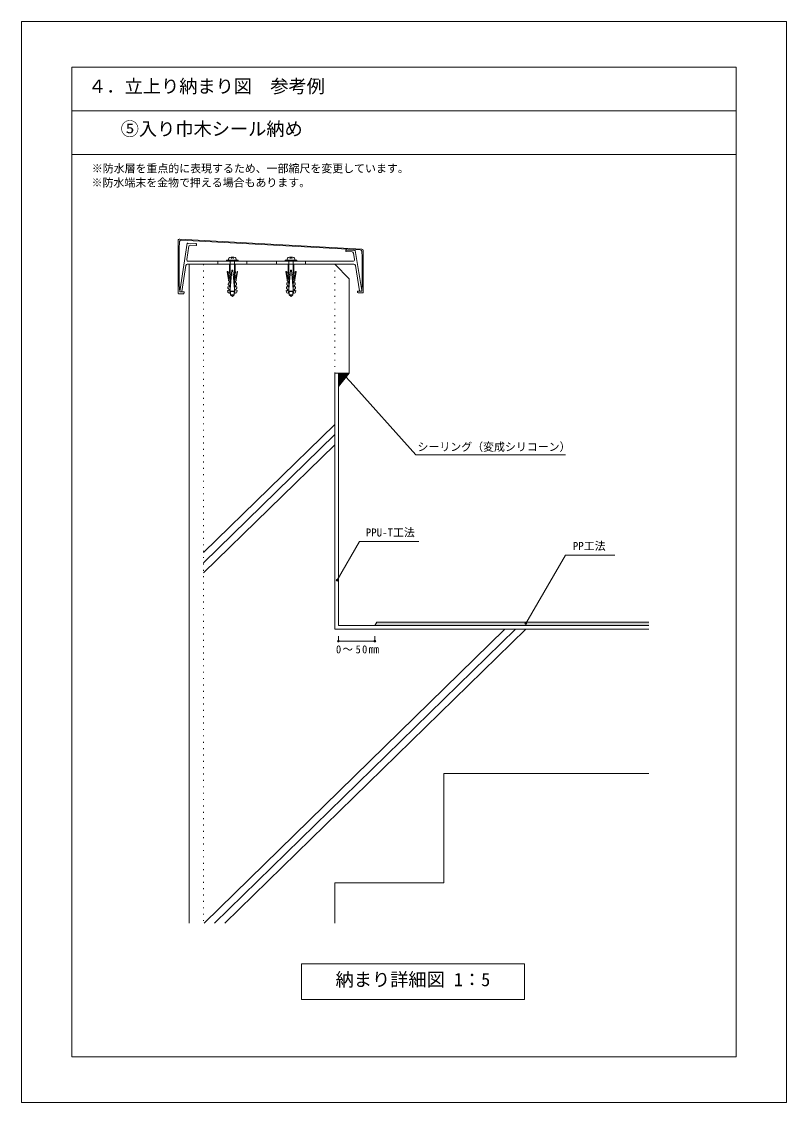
# Model space of a CAD drawing. Units: millimetres, scale not verified. Extents: x -480 to 6031, y -734 to 1364.
import ezdxf
from ezdxf.enums import TextEntityAlignment as Align

# ---------------------------------------------------------------- set-up
doc = ezdxf.new("R2010")
doc.units = ezdxf.units.MM
doc.header["$LTSCALE"] = 5
doc.header["$PDMODE"] = 32
doc.header["$PDSIZE"] = 2.5
doc.linetypes.add('DOTTED', pattern=[1.75, 0.25, -1.5])
for name, color, linetype, lineweight in [('0-0_Defpoints', 4, 'Continuous', 18), ('0-5_文字', 4, 'Continuous', 18), ('0-6_施工箇所', 2, 'Continuous', 18), ('0-7_枠', 6, 'Continuous', 18), ('0-8_躯体', 4, 'Continuous', 18), ('0-9_付帯物', 7, 'Continuous', 18), ('0-A_0', 4, 'Continuous', 18)]:
    doc.layers.add(name, color=color, linetype=linetype, lineweight=lineweight)
doc.styles.add('ＭＳ ゴシック', font='')
doc.styles.get('ＭＳ ゴシック').set_extended_font_data('MS Gothic')

msp = doc.modelspace()

# ---------------------------------------------------------------- linework, layer by layer
at = {"layer": '0-0_Defpoints'}
for p, q in [((-46.402, -16.401), (-15.628, 36.901)), ((-15.628, 36.901), (65.636, 36.901)), ((212.652, -76.011), (267.025, 18.166)), ((266.956, 18.206), (334.808, 18.206)), ((-44.767, -99.98), (-44.767, -93.304)), ((-44.767, -99.98), (5.233, -99.98)), ((5.233, -99.98), (5.233, -93.304))]:
    msp.add_line(p, q, dxfattribs=at)
at = {"layer": '0-0_Defpoints', "color": 7}
msp.add_lwpolyline([(-479.626, -733.882), (570.374, -733.882), (570.374, 751.118), (-479.626, 751.118)], close=True, dxfattribs=at)
at = {"layer": '0-0_Defpoints'}
for p in [(-44.767, -99.98), (5.233, -99.98)]:
    msp.add_point(p, dxfattribs=at)
at = {"layer": '0-5_文字'}
for p, q in [((-28.755, 256.704), (61.44, 155.793)), ((61.44, 155.793), (267.317, 155.793))]:
    msp.add_line(p, q, dxfattribs=at)
msp.add_lwpolyline([(-95.353, -543.31), (210.672, -543.31), (210.672, -592.537), (-95.353, -592.537)], close=True, dxfattribs=at)
for p in [(-46.402, -16.401), (212.652, -76.011)]:
    msp.add_point(p, dxfattribs=at)
at = {"layer": '0-6_施工箇所'}
for p, q in [((-49.767, -83.798), (-49.767, 267.867)), ((-29.767, 267.867), (-44.786, 249.964)), ((-44.767, 267.867), (-44.767, -78.798)), ((5.233, -78.798), (7.926, -74.132)), ((53.103, -74.126), (7.926, -74.126)), ((53.103, -74.126), (317.018, -74.126)), ((317.018, -74.126), (381.595, -74.126)), ((5.233, -78.798), (-44.767, -78.798)), ((5.233, -78.798), (22.317, -78.798)), ((5.233, -78.798), (55.233, -78.798)), ((5.233, -78.798), (317.018, -78.798)), ((316.595, -83.798), (381.595, -83.798)), ((317.018, -78.798), (381.595, -78.798))]:
    msp.add_line(p, q, dxfattribs=at)
at = {"layer": '0-6_施工箇所', "color": 7}
msp.add_line((5.233, -78.798), (55.233, -78.798), dxfattribs=at)
at = {"layer": '0-6_施工箇所'}
for points in [[(-49.767, 267.867), (-44.767, 267.867), (-39.767, 267.867)], [(-29.768, -83.798), (-49.767, -83.798), (316.595, -83.798)]]:
    msp.add_lwpolyline(points, dxfattribs=at)
at = {"layer": '0-6_施工箇所', "color": 7}
msp.add_solid([(7.926, -74.132), (5.233, -78.798), (381.595, -74.126), (381.595, -78.798)], dxfattribs=at)
at = {"layer": '0-7_枠'}
for p, q in [((-410.876, 688.618), (-410.876, -671.382)), ((501.624, 688.618), (-410.876, 688.618)), ((501.624, 688.618), (501.624, -671.382)), ((501.624, 628.618), (-410.876, 628.618)), ((501.624, 568.618), (-410.876, 568.618)), ((501.624, -671.382), (-410.876, -671.382))]:
    msp.add_line(p, q, dxfattribs=at)
at = {"layer": '0-8_躯体'}
for p, q in [((-249.767, 417.867), (-49.767, 417.867)), ((-249.767, 417.867), (-249.767, 397.867)), ((-49.767, 417.867), (-29.767, 397.867)), ((-249.767, 397.867), (-249.767, -487.628)), ((-29.767, 397.867), (-29.767, 267.867)), ((-49.767, 267.867), (-29.767, 267.867)), ((-229.767, 21.65), (-49.767, 197.592)), ((-229.767, 7.666), (-49.767, 183.609)), ((-229.767, -6.317), (-49.767, 169.625)), ((-229.133, -487.628), (184.011, -83.798)), ((-214.827, -487.628), (198.317, -83.798)), ((-200.521, -487.628), (212.623, -83.798)), ((100.233, -282.133), (381.595, -282.133)), ((100.233, -282.133), (100.233, -432.133)), ((-49.767, -432.133), (-49.767, -487.628)), ((-49.767, -432.133), (100.233, -432.133))]:
    msp.add_line(p, q, dxfattribs=at)
at = {"layer": '0-8_躯体', "linetype": 'DOTTED'}
for p, q in [((-229.767, 417.867), (-229.767, -487.628)), ((-49.767, 267.867), (-49.767, 410.726))]:
    msp.add_line(p, q, dxfattribs=at)
at = {"layer": '0-9_付帯物'}
for p, q in [((-264.765, 450.275), (-264.555, 377.767)), ((-263.255, 438.809), (-262.824, 448.989)), ((-12.449, 438.555), (-262.618, 452.27)), ((-252.549, 446.508), (-262.549, 380.391)), ((-14.679, 437.415), (-261.245, 450.786)), ((-240.554, 445.581), (-251.556, 446.396)), ((-239.555, 443.825), (-239.555, 445.544)), ((-263.255, 438.809), (-263.255, 389.567)), ((-250.132, 442.432), (-252.894, 424.167)), ((-248.006, 444.128), (-239.877, 443.525)), ((-34.596, 435.559), (-34.596, 437.231)), ((-34.319, 435.259), (-25.899, 434.636)), ((-22.595, 436.397), (-33.598, 437.212)), ((-22.635, 424.191), (-24.073, 432.965)), ((-21.603, 436.441), (-12.603, 381.547)), ((-11.897, 427.561), (-12.538, 435.579)), ((-10.597, 436.56), (-10.597, 379.117)), ((-254.104, 416.167), (-259.564, 380.072)), ((-23.297, 417.867), (-252.127, 417.867)), ((-24.609, 421.867), (-250.917, 421.867)), ((-210.263, 421.867), (-210.263, 417.867)), ((-198.263, 423.467), (-182.263, 423.467)), ((-198.263, 423.467), (-198.263, 421.867)), ((-198.263, 421.867), (-182.263, 421.867)), ((-195.366, 425.147), (-195.513, 423.467)), ((-194.263, 417.867), (-194.263, 409.891)), ((-193.313, 423.467), (-193.313, 380.967)), ((-191.854, 425.776), (-190.263, 427.367)), ((-190.263, 427.367), (-188.672, 425.776)), ((-187.213, 423.467), (-187.213, 380.967)), ((-186.263, 417.867), (-186.263, 409.891)), ((-185.16, 425.147), (-185.013, 423.467)), ((-182.263, 421.867), (-182.263, 423.467)), ((-170.263, 421.867), (-170.263, 417.867)), ((-129.767, 421.867), (-129.767, 417.867)), ((-117.767, 423.467), (-117.767, 421.867)), ((-117.767, 423.467), (-101.767, 423.467)), ((-117.767, 421.867), (-101.767, 421.867)), ((-114.871, 425.147), (-115.017, 423.467)), ((-113.767, 417.867), (-113.767, 409.891)), ((-112.817, 423.467), (-112.817, 380.967)), ((-111.358, 425.776), (-109.767, 427.367)), ((-109.767, 427.367), (-108.176, 425.776)), ((-106.717, 423.467), (-106.717, 380.967)), ((-105.767, 417.867), (-105.767, 409.891)), ((-104.664, 425.147), (-104.517, 423.467)), ((-101.767, 421.867), (-101.767, 423.467)), ((-89.767, 421.867), (-89.767, 417.867)), ((-15.589, 381.218), (-21.323, 416.191)), ((-11.897, 427.811), (-11.897, 390.967)), ((-195.412, 396.754), (-197.301, 407.468)), ((-194.844, 397.373), (-196.645, 407.584)), ((-194.889, 402.731), (-195.063, 400.738)), ((-193.836, 402.639), (-194.889, 402.731)), ((-194.263, 409.891), (-194.599, 406.051)), ((-193.032, 404.184), (-194.599, 406.051)), ((-190.929, 409.746), (-193.718, 377.867)), ((-189.596, 409.746), (-190.929, 409.746)), ((-186.807, 377.867), (-189.596, 409.746)), ((-185.927, 406.051), (-187.494, 404.184)), ((-185.636, 402.731), (-186.689, 402.639)), ((-185.927, 406.051), (-186.263, 409.891)), ((-183.88, 407.584), (-185.681, 397.373)), ((-185.462, 400.738), (-185.636, 402.731)), ((-183.224, 407.468), (-185.113, 396.754)), ((-114.917, 396.754), (-116.806, 407.468)), ((-114.349, 397.373), (-116.15, 407.584)), ((-114.394, 402.731), (-114.568, 400.738)), ((-113.341, 402.639), (-114.394, 402.731)), ((-113.767, 409.891), (-114.103, 406.051)), ((-112.536, 404.184), (-114.103, 406.051)), ((-110.434, 409.746), (-113.223, 377.867)), ((-109.101, 409.746), (-110.434, 409.746)), ((-106.312, 377.867), (-109.101, 409.746)), ((-105.432, 406.051), (-106.999, 404.184)), ((-105.141, 402.731), (-106.194, 402.639)), ((-105.432, 406.051), (-105.767, 409.891)), ((-103.385, 407.584), (-105.186, 397.373)), ((-104.967, 400.738), (-105.141, 402.731)), ((-102.729, 407.468), (-104.618, 396.754)), ((-263.255, 389.567), (-262.455, 379.817)), ((-194.426, 388.245), (-195.993, 390.112)), ((-195.354, 397.418), (-195.528, 395.425)), ((-193.961, 393.558), (-195.528, 395.425)), ((-194.301, 397.326), (-195.354, 397.418)), ((-193.496, 398.871), (-195.063, 400.738)), ((-185.462, 400.738), (-187.029, 398.871)), ((-184.997, 395.425), (-186.564, 393.558)), ((-185.171, 397.418), (-186.225, 397.326)), ((-184.532, 390.112), (-186.099, 388.245)), ((-184.706, 392.105), (-185.76, 392.012)), ((-184.242, 386.792), (-185.295, 386.699)), ((-184.997, 395.425), (-185.171, 397.418)), ((-184.532, 390.112), (-184.706, 392.105)), ((-184.067, 384.799), (-184.242, 386.792)), ((-113.931, 388.245), (-115.498, 390.112)), ((-114.859, 397.418), (-115.033, 395.425)), ((-113.466, 393.558), (-115.033, 395.425)), ((-113.806, 397.326), (-114.859, 397.418)), ((-113.001, 398.871), (-114.568, 400.738)), ((-104.967, 400.738), (-106.534, 398.871)), ((-104.502, 395.425), (-106.069, 393.558)), ((-104.676, 397.418), (-105.729, 397.326)), ((-104.037, 390.112), (-105.604, 388.245)), ((-104.211, 392.105), (-105.265, 392.012)), ((-103.747, 386.792), (-104.8, 386.699)), ((-104.502, 395.425), (-104.676, 397.418)), ((-104.037, 390.112), (-104.211, 392.105)), ((-103.572, 384.799), (-103.747, 386.792)), ((-11.897, 390.967), (-12.697, 380.967)), ((-257.555, 377.267), (-264.055, 377.267)), ((-257.055, 379.817), (-262.455, 379.817)), ((-259.855, 379.817), (-262.055, 379.817)), ((-256.555, 379.317), (-256.555, 378.267)), ((-196.416, 379.591), (-196.748, 381.479)), ((-195.695, 381.386), (-196.748, 381.479)), ((-194.891, 382.932), (-196.458, 384.799)), ((-193.718, 377.867), (-194.62, 377.946)), ((-193.313, 380.967), (-192.803, 380.457)), ((-193.313, 380.967), (-187.213, 380.967)), ((-192.803, 380.457), (-192.803, 375.507)), ((-192.803, 380.457), (-187.723, 380.457)), ((-192.803, 375.507), (-190.263, 373.467)), ((-192.803, 375.507), (-187.723, 375.507)), ((-187.723, 375.507), (-190.263, 373.467)), ((-187.213, 380.967), (-187.723, 380.457)), ((-187.723, 380.457), (-187.723, 375.507)), ((-185.905, 377.946), (-186.807, 377.867)), ((-184.067, 384.799), (-185.634, 382.932)), ((-183.777, 381.479), (-184.83, 381.386)), ((-183.777, 381.479), (-184.11, 379.591)), ((-115.92, 379.591), (-116.253, 381.479)), ((-115.2, 381.386), (-116.253, 381.479)), ((-114.396, 382.932), (-115.963, 384.799)), ((-113.223, 377.867), (-114.125, 377.946)), ((-112.817, 380.967), (-112.307, 380.457)), ((-112.817, 380.967), (-106.717, 380.967)), ((-112.307, 380.457), (-107.227, 380.457)), ((-112.307, 380.457), (-112.307, 375.507)), ((-112.307, 375.507), (-109.767, 373.467)), ((-112.307, 375.507), (-107.227, 375.507)), ((-107.227, 375.507), (-109.767, 373.467)), ((-106.717, 380.967), (-107.227, 380.457)), ((-107.227, 380.457), (-107.227, 375.507)), ((-105.41, 377.946), (-106.312, 377.867)), ((-103.572, 384.799), (-105.139, 382.932)), ((-103.282, 381.479), (-104.335, 381.386)), ((-103.282, 381.479), (-103.614, 379.591)), ((-18.597, 380.467), (-18.597, 379.417)), ((-18.097, 380.967), (-12.697, 380.967)), ((-17.597, 378.417), (-11.097, 378.417)), ((-15.293, 380.967), (-13.097, 380.967))]:
    msp.add_line(p, q, dxfattribs=at)
for points in [[(-195.23, 386.699), (-196.283, 386.792), (-196.458, 384.799)], [(-194.766, 392.012), (-195.819, 392.105), (-195.993, 390.112)], [(-114.735, 386.699), (-115.788, 386.792), (-115.963, 384.799)], [(-114.27, 392.012), (-115.323, 392.105), (-115.498, 390.112)]]:
    msp.add_lwpolyline(points, dxfattribs=at)
for centre, radius, start, end in [((-262.765, 450.275), 2, 85.78818, 180), ((-260.83, 448.829), 2, 85.78818, 175.42608), ((-252.055, 446.433), 0.5, 355.76394, 171.39928), ((-240.055, 445.544), 0.5, 0, 175.76394), ((-248.154, 442.133), 2, 85.76394, 171.39928), ((-239.855, 443.825), 0.3, 265.76394, 0), ((-34.097, 437.248), 0.5, 355.76394, 182.03378), ((-34.296, 435.559), 0.3, 179.99422, 265.76394), ((-26.047, 432.641), 2, 9.3111, 85.76394), ((-22.097, 436.36), 0.5, 9.3111, 175.76394), ((-14.532, 435.42), 2, 4.57392, 94.21182), ((-12.597, 436.56), 2, 0, 85.76394), ((-252.127, 415.867), 2, 90, 171.39928), ((-250.917, 423.867), 2, 171.39928, 270), ((-193.423, 424.977), 1.95, 105.88085, 175), ((-190.263, 413.867), 13.5, 74.11915, 105.88085), ((-187.102, 424.977), 1.95, 5, 74.11915), ((-112.928, 424.977), 1.95, 105.88085, 175), ((-109.767, 413.867), 13.5, 74.11915, 105.88085), ((-106.607, 424.977), 1.95, 5, 74.11915), ((-24.609, 423.867), 2, 270, 9.3111), ((-23.297, 415.867), 2, 9.3111, 90), ((-196.973, 407.526), 0.333, 10.01447, 189.9772), ((-193.754, 403.578), 0.943, 265.00884, 39.993), ((-186.771, 403.578), 0.943, 140.007, 274.99116), ((-183.552, 407.526), 0.333, 350.01795, 169.9904), ((-116.478, 407.526), 0.333, 10.01447, 189.9772), ((-113.259, 403.578), 0.943, 265.00884, 39.993), ((-106.276, 403.578), 0.943, 140.007, 274.99116), ((-103.057, 407.526), 0.333, 350.01795, 169.9904), ((-195.148, 387.639), 0.943, 264.99899, 39.99936), ((-194.683, 392.952), 0.943, 264.99899, 40.00693), ((-194.219, 398.265), 0.943, 265.00798, 40.00058), ((-186.307, 398.265), 0.943, 139.99942, 274.99202), ((-185.842, 392.952), 0.943, 139.99942, 274.99116), ((-185.377, 387.639), 0.943, 140.007, 274.99116), ((-114.653, 387.639), 0.943, 264.99899, 39.99936), ((-114.188, 392.952), 0.943, 264.99899, 40.00693), ((-113.724, 398.265), 0.943, 265.00798, 40.00058), ((-105.811, 398.265), 0.943, 139.99942, 274.99202), ((-105.347, 392.952), 0.943, 139.99942, 274.99116), ((-104.882, 387.639), 0.943, 140.007, 274.99116), ((-264.055, 377.767), 0.5, 180, 270), ((-262.055, 380.317), 0.5, 171.39928, 270), ((-259.86, 380.117), 0.3, 271.03461, 351.39928), ((-257.555, 378.267), 1, 270, 0), ((-257.055, 379.317), 0.5, 0, 90), ((-194.446, 379.939), 2, 190.00042, 264.99512), ((-195.613, 382.326), 0.943, 264.99812, 40.00693), ((-186.079, 379.939), 2, 274.99559, 349.99796), ((-184.912, 382.326), 0.943, 139.99942, 274.99202), ((-113.951, 379.939), 2, 190.00042, 264.99512), ((-115.118, 382.326), 0.943, 264.99812, 40.00693), ((-105.584, 379.939), 2, 274.99559, 349.99796), ((-104.417, 382.326), 0.943, 139.99942, 274.99202), ((-18.097, 380.467), 0.5, 90, 180), ((-17.597, 379.417), 1, 180, 270), ((-15.293, 381.267), 0.3, 189.3111, 270), ((-13.097, 381.467), 0.5, 270, 9.3111), ((-11.097, 378.917), 0.5, 270, 0)]:
    msp.add_arc(centre, radius, start, end, dxfattribs=at)
at = {"layer": '0-A_0'}
msp.add_line((-35.419, 264.16), (-28.755, 256.704), dxfattribs=at)
msp.add_point((-35.419, 264.16), dxfattribs=at)
at = {"layer": '0-A_0', "color": 3}
msp.add_solid([(-44.767, 267.867), (-44.767, 249.986), (-29.767, 267.867)], dxfattribs=at)

# ---------------------------------------------------------------- texts
at = {"layer": '0-0_Defpoints', "color": 7, "style": 'ＭＳ ゴシック'}
for s, p in [('PPU-T工法', (-7.139, 40.375)), ('PP工法', (277.203, 21.799))]:
    msp.add_text(s, height=11, dxfattribs=at).set_placement(p, align=Align.BOTTOM_LEFT)
at = {"layer": '0-0_Defpoints', "color": 7, "insert": (-47.996, -117.042), "char_height": 11, "attachment_point": 7, "style": 'ＭＳ ゴシック'}
msp.add_mtext('\\T1.26;\\W0.95;0～50㎜', dxfattribs=at)
at = {"layer": '0-5_文字', "color": 7, "style": 'ＭＳ ゴシック'}
for s, height, p in [('４．立上り納まり図\u3000参考例', 18.33, (-388.313, 647.688)), ('⑤入り巾木シール納め\u3000', 18.33, (-343.639, 589.065)), ('シーリング（変成シリコーン）', 11, (63.948, 157.974)), ('納まり詳細図 1：5', 18.33, (-48.63, -579.753))]:
    msp.add_text(s, height=height, dxfattribs=at).set_placement(p, align=Align.BOTTOM_LEFT)
at = {"layer": '0-5_文字', "style": 'ＭＳ ゴシック'}
for s, p in [('※防水層を重点的に表現するため、一部縮尺を変更しています。', (-383.262, 540.509)), ('※防水端末を金物で押える場合もあります。', (-383.582, 521.094))]:
    msp.add_text(s, height=11, dxfattribs=at).set_placement(p, align=Align.BOTTOM_LEFT)

doc.saveas('drawing.dxf')
